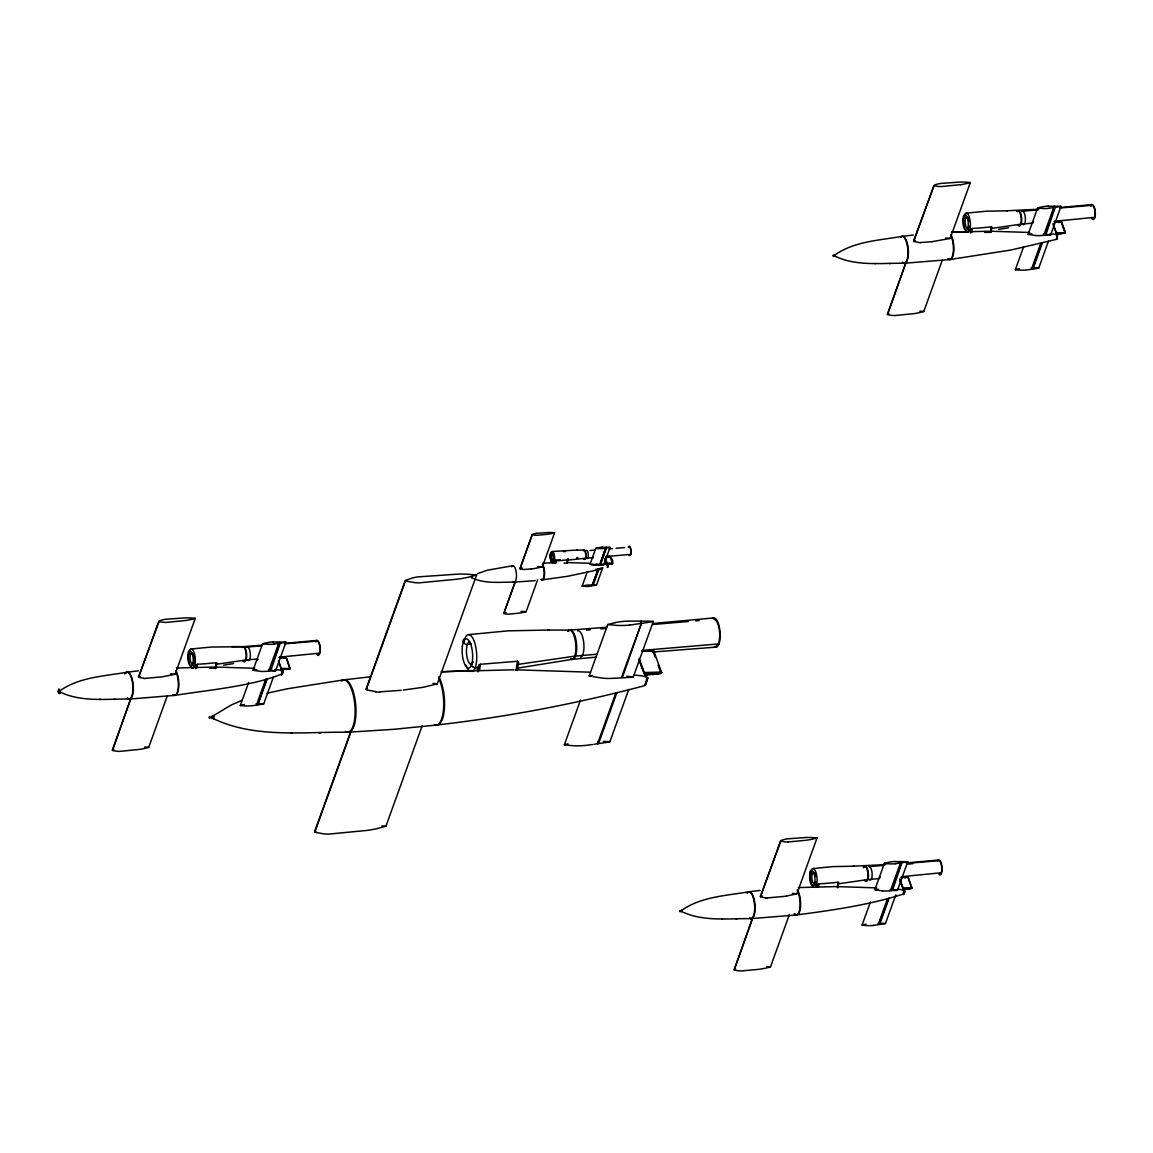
<?xml version="1.0" encoding="UTF-8"?>
<svg xmlns="http://www.w3.org/2000/svg" width="1153" height="1153" viewBox="0 0 1153 1153"><rect width="100%" height="100%" fill="white"/><g stroke="black" fill="none" stroke-linecap="round" stroke-linejoin="round"><path stroke-width="1.5" d="M607.343 567.507L607.862 564.811M796.709 914.92C832.221 910.308 869.953 904.802 903.26 894.079M1056.508 239.305L1056.609 238.109M59.927 693.241L59.091 689.163M290.21 668.668L286.203 657.354M661.75 672.603C662.125 671.911 660.626 672.862 661.678 672.502L653.751 650.883L641.644 651.07M1065.286 232.805L1056.148 232.618M290.181 668.524L281.101 668.437M640.333 623.398L641.154 621.121L628.443 621.121A66.946 49.867 19.8 0 0 615.486 622.548M211.532 717.007C212.383 714.226 212.714 720.841 211.576 717.742M654.111 651.474L653.607 651.013M213.219 716.575L213.464 715.696M644.57 684.392C644.931 688.341 648.26 672.992 646.084 677.373M679.866 910.625L679.953 911.619M195.736 668.769L196.399 664.676L198.402 664.171A148.665 110.717 19.8 0 0 205.623 663.724L216.548 662.658M196.01 668.264L195.909 667.169M196.63 668.221L197.249 664.214M215.51 668.654L216.245 662.644M281.563 673.928L281.462 675.139M477.76 671.651L478.711 665.454A1.542 1.153 -23.4 0 1 480.455 664.287L517.582 661.245L518.519 662.197A17.252 1.657 -76.4 0 1 517.106 666.16M478.12 671.68L478.365 670.109L477.227 669.547A17.987 1.729 -76.4 0 0 478.711 665.454M479.489 670.57L480.455 664.315M516.04 670.441L517.452 661.245M517.236 670.57L518.519 662.197M554.91 563.615C556.395 558.931 554.449 563.903 552.993 560.906A3.574 1.254 85.2 0 1 551.48 555.631A3.574 1.254 85.2 0 1 553.642 555.487A3.574 1.254 85.2 0 1 552.993 560.891L553.944 560.099M555.069 563.298L555.169 562.65A86.547 64.467 19.8 0 0 556.596 562.592M555.458 563.284L555.832 560.819A86.547 64.467 19.8 0 0 560.949 560.517L567.449 559.868L566.973 562.938L564.004 563.197M567.29 563.313L567.78 560.156L585.421 558.254M817.866 887.291L818.198 884.221L820.172 883.746A148.665 110.717 19.8 0 0 827.393 883.284L838.317 882.232M818.486 887.262L819.019 883.774M837.237 887.233L838.015 882.204M837.77 887.853L838.562 882.665M970.783 232.949L971.446 228.856L973.449 228.352A148.665 110.717 19.8 0 0 980.67 227.89L991.594 226.838M971.057 232.43L970.927 231.335M971.676 232.402L972.296 228.395M991.292 226.81L990.6 232.315M903.375 893.244L903.649 891.874M58.097 691.065L58.183 692.059M833.504 256.168L833.446 255.303M1056.725 237.417L1057.517 234.592M680.241 911.533L680.14 910.625M281.909 672.156L282.471 670.412M282.024 674.62L283.148 671.233M903.75 894.267L904.918 890.793M608.352 565.186L607.66 567.204L608.063 564.667M59.596 691.959L59.48 690.878M681.38 911.533L681.236 910.423L681.192 911.605M58.457 692.002L58.385 691.094M833.143 255.245L833.23 256.225M607.66 566.8L608.265 565.46M1057.056 238.051L1056.638 239.247M283.076 671.45L282.615 672.891M1057.085 238.757L1057.676 234.535M903.909 890.894L904.24 889.986M281.88 674.303L282.629 670.369M834.628 256.168L834.556 255.087M607.876 566.483L608.207 565.633L607.876 566.627M903.347 894.67L904.831 890.981M904.557 891.946L904.226 892.725M282.528 672.934L281.764 674.664M282.326 673.784C253.242 686.078 208.506 690.013 174.925 695.36M903.534 894.238L904.399 889.929M131.01 697.796L112.735 749.911A28.911 21.532 19.8 0 1 113.902 749.464M131.111 698.012L112.201 750.387L115.069 750.992A20.091 14.975 19.8 0 0 119.753 751.367L139.081 749.45A67.22 50.069 19.8 0 0 148.723 747.317L167.214 696.081M145.624 678.339L161.968 676.869L175.097 674.26L195.275 618.354A67.22 50.069 19.8 0 0 184.711 617.907L165.513 619.291A28.911 21.532 19.8 0 0 159.287 620.934L138.504 677.042L140.378 676.292M266.775 678.814L257.321 704.987L251.585 705.795A42.517 31.664 19.8 0 1 240.3 705.506L248.644 682.432M253.891 670.369L253.055 670.21L262.581 643.792A42.517 31.664 19.8 0 1 273.146 641.89M265.723 679.29L256.888 703.777L256.067 703.762M266.3 679.247L257.926 703.791M267.323 678.685L257.854 704.915L261.601 704.339A33.293 24.789 19.8 0 0 263.691 703.95L273.391 677.042M271.877 671.046L275.596 670.772L285.973 642.192A33.293 24.789 19.8 0 0 283.71 642.091L279.732 642.048L270.234 670.138M280.568 669.936L289.864 668.754L286.117 657.21M350.916 731.103L314.582 831.76L315.807 831.27M351.088 731.535L314.755 832.221L323.705 833.85A36.478 27.168 19.8 0 0 328.778 834.109L367.13 830.405A118.745 88.45 19.8 0 0 377.694 828.459M377.68 828.445L385.909 826.24L422.286 725.496M403.247 690.07L423.295 687.274L437.304 683.888L476.621 574.972L468.983 574.353A114.089 84.976 19.8 0 0 458.13 574.108L418.02 576.875A49.118 36.593 19.8 0 0 411.808 578.186L405.279 580.492L366.005 689.321L367.389 688.73M515.319 581.357L503.76 613.396A18.289 13.62 19.8 0 1 506.095 612.589M515.377 581.501L503.818 613.54A14.355 10.694 19.8 0 0 508.646 614.16L518.317 613.223M519.109 613.122L520.248 612.964A41.119 30.627 19.8 0 0 526.143 611.652L537.716 579.599M534.516 568.53L542.285 566.973L554.622 532.772A41.119 30.627 19.8 0 0 548.165 532.499L536.419 533.349M589.097 586.344A26.015 19.37 19.8 0 1 582.164 586.084L587.41 571.557M602.255 547.171A26.015 19.37 19.8 0 0 595.798 548.352L589.961 564.494L592.527 564.134M598.104 568.977L592.311 585.018L588.65 585.018A26.015 19.37 19.8 0 0 582.179 586.113M592.642 585.018L598.45 568.948M600.093 564.408L606.276 547.257M598.738 568.688L591.936 585.854M592.901 585.724L599.07 568.602M600.353 565.071L606.521 547.949M593.91 585.565L595.193 585.364A20.365 15.162 19.8 0 0 596.461 585.119L602.774 567.651M600.713 564.466L603.322 564.754A12.539 9.7 35.7 0 1 603.783 564.84L610.096 547.358A20.365 15.162 19.8 0 0 608.712 547.3L606.665 547.271M612.531 563.644L610.11 556.582M590.696 744.766L586.329 745.328A67.768 50.473 19.8 0 1 572.003 745.631L564.336 744.824L580.521 700.015M591.475 676.422L589.183 675.989L607.761 624.537L615.5 622.591M594.011 744.29L597.513 743.771L615.918 692.766M625.877 677.633L622.274 677.82L641.529 622.995L621.294 677.878L617.1 678.123M628.774 689.422L609.894 741.71L608.87 741.941A77.064 57.391 19.8 0 1 605.829 742.503L598.537 743.613L616.97 692.521M641.154 621.121L648.923 621.208A92.038 68.546 19.8 0 1 650.941 621.28L653.319 621.424L633.228 677.085L626.756 677.589M906.071 261.976L887.796 314.077A28.911 21.532 19.8 0 1 888.949 313.645M906.157 262.192L887.248 314.567L890.116 315.158A20.091 14.975 19.8 0 0 894.8 315.533L914.127 313.63A67.22 50.069 19.8 0 0 923.769 311.497L942.275 260.261M932.128 241.669L950.144 238.44L970.322 182.534A67.22 50.069 19.8 0 0 959.757 182.088L940.574 183.457A28.911 21.532 19.8 0 0 934.348 185.114L913.551 241.222L915.424 240.458M752.376 918.523L734.519 969.471A28.911 21.532 19.8 0 1 735.672 969.024M752.462 918.739L733.971 969.961L736.839 970.552A20.091 14.975 19.8 0 0 741.523 970.927L758.112 969.399M1041.822 242.995L1032.382 269.168L1026.646 269.961A42.517 31.664 19.8 0 1 1015.346 269.687L1023.691 246.598M1035.841 235.558L1028.101 234.376L1037.642 207.972A42.517 31.664 19.8 0 0 1048.971 208.376M758.977 969.284L760.85 969.024A67.22 50.069 19.8 0 0 770.492 966.891L789.416 914.488M786.62 896.04L796.867 893.82L817.045 837.928A67.22 50.069 19.8 0 0 806.48 837.467L787.297 838.851A28.911 21.532 19.8 0 0 781.071 840.508M1040.784 243.456L1031.935 267.957L1031.113 267.943M1041.346 243.427L1032.497 267.957L1036.475 268A33.293 24.789 19.8 0 1 1038.738 268.101L1048.437 241.222M1042.37 242.865L1032.901 269.096L1036.648 268.519A33.293 24.789 19.8 0 0 1038.738 268.116M1046.059 235.27L1050.642 234.953L1061.019 206.373A33.293 24.789 19.8 0 1 1058.93 206.776L1055.254 207.338L1045.656 235.298M1054.534 221.621L1061.192 221.405L1065.314 232.618L1061.452 221.78M1065.098 232.935L1061.264 221.563M873.412 925.513A42.517 31.664 19.8 0 1 862.069 925.066L870.414 901.992M878.557 889.237L874.824 889.77L884.365 863.366A42.517 31.664 19.8 0 1 894.93 861.464M887.507 898.85L878.658 923.337L877.837 923.337M879.22 923.351L888.069 898.821M888.545 898.389L879.105 924.562L878.053 924.72M889.093 898.259L879.624 924.475L880.921 924.288M881.267 924.23L883.371 923.913A33.293 24.789 19.8 0 0 885.461 923.51L895.766 894.93M892.566 889.756L896.659 890.202A20.495 15.854 35.7 0 1 897.438 890.361L907.742 861.767A33.293 24.789 19.8 0 0 905.48 861.666L902.15 861.608M902.568 889.568L902.9 888.675L910.438 888.271A11.775 6.687 -19.8 0 1 911.274 888.286L911.778 888.329M903.102 876.9L907.915 876.799L912.037 887.983L902.871 888.012L900.104 880.33M654.068 651.676L653.42 652.122L655.091 656.979M605.339 558.47L607.184 565.792L604.604 558.629M214.127 718.751L213.867 715.653M880.258 876.914L879.998 877.289A7.538 2.637 85.2 0 1 879.84 877.981M286.261 657.815L283.768 658.377M1061.322 221.996L1058.814 222.558M908.088 877.332L911.663 888.372M1033.535 221.52L1033.275 221.895A7.538 2.637 85.2 0 1 1032.958 223.077M58.803 689.163L59.841 692.766M472.197 662.485L471.563 663.306A4.079 3.041 19.8 0 0 471.505 664.834A4.208 3.128 19.8 0 0 472.629 666.665M60.259 690.546C79.744 676.998 104.476 676.191 127.089 672.199M835.305 254.712C854.791 241.179 879.523 240.372 902.136 236.365M213.55 715.624L231.104 705.074L242.144 700.26M682.028 910.106C701.528 896.573 726.246 895.766 748.859 891.759M477.544 573.617L487.229 570.245L512.926 565.705M781.071 840.508L760.274 896.616L762.162 895.852M522.122 567.852L519.902 568.674L523.001 569.395A11.184 9.282 27.5 0 0 524.197 569.568M476.621 574.972L468.377 577.177A118.745 88.45 19.8 0 1 457.827 579.123L419.476 582.827A36.478 27.168 19.8 0 1 414.403 582.582L405.452 580.953L366.164 689.811L375.892 691.641M602.053 567.867L600.136 568.357M564.336 744.824L568.025 743.829M1055.615 234.102L1064.925 232.964M1056.552 239.348L1010.821 250.042L949.986 259.526M644.613 685.675C576.442 703.69 507.046 716.993 436.973 724.992M611.393 563.788C614.823 563.788 611.335 555.342 608.092 557.346A57.881 32.875 -19.8 0 1 606.809 557.49L605.714 557.605M911.432 888.343L902.338 889.496M653.319 621.424L652.281 621.654A77.064 57.391 19.8 0 1 649.254 622.216L641.947 623.326M597.326 569.02L595.452 569.438M1064.637 233.079L1064.608 233.093A11.775 6.687 -19.8 0 1 1063.57 233.281L1060.976 233.627M600.569 569.294L567.852 576.241L542.184 579.873M289.489 668.927L289.59 668.913A11.775 6.687 -19.8 0 1 288.524 669.115L287.126 669.302M911.331 888.487L911.302 888.487A11.775 6.687 -19.8 0 1 910.293 888.675L907.699 889.021M1060.501 221.592L1060.472 221.607A12.006 6.817 -19.8 0 1 1059.391 221.794L1054.491 222.399M285.353 657.441L285.454 657.412A12.006 6.817 -19.8 0 1 284.344 657.628L279.703 658.204M907.195 876.986L907.152 877.001A12.006 6.817 -19.8 0 1 906.114 877.188L901.214 877.793M267.02 693.227L287.486 688.759L343.767 679.866M652.05 651.128L652.31 651.07A7.105 4.035 -19.8 0 0 653.016 650.897L653.434 650.941M1028.101 234.376L1031.834 233.843M253.055 670.21L256.788 669.662M589.183 675.989L592.57 675.427M572.205 659.357L516.933 668.221M190.519 653.996L192.926 653.636M1020.679 224.201L991.436 228.453M245.632 660.02L216.389 664.287M574.713 656.143L517.755 664.445M867.402 879.595L838.173 883.847M998.685 229.332L1008.616 227.746M223.624 665.166L233.569 663.566M966.214 214.991L964.283 215.28A1.83 1.369 19.8 0 0 963.591 216.98A1.729 1.283 19.8 0 0 965.58 218.248L967.972 217.802M608.568 564.192L609.173 564.076A39.851 22.628 -19.8 0 0 611.393 563.803L611.652 563.817A7.206 4.093 -19.8 0 0 612.214 563.716M576.687 557.749L577.97 557.548M605.57 548.093L600.05 565.085L599.171 565.129M607.53 547.805L608.827 547.603A20.365 15.162 19.8 0 0 610.096 547.358M281.779 642.927L283.883 642.61A33.293 24.789 19.8 0 0 285.973 642.207M278.32 643.446L279.617 643.259L269.528 671.176L264.21 671.45A37.501 27.802 34.1 0 1 260.794 671.406L254.222 670.426M640.938 623.485L629.754 625.041M281.418 642.985L280.208 643.172L270.609 671.118M277.815 643.518L273.881 644.051M877.303 924.821L873.369 925.355M604.95 548.194L602.702 548.497M611.407 563.86L608.726 564.177M591.33 585.955L589.068 586.257M471.217 643.821L467.34 644.412A2.695 2.003 19.8 0 1 465.625 644.21L464.457 643.561A4.079 3.041 19.8 0 1 463.319 642.12A4.208 3.128 19.8 0 1 463.117 640.218L463.881 639.166A2.724 2.032 19.8 0 1 464.832 638.776M592.57 744.507L591.619 744.636M814.695 873.196L812.288 873.57A1.729 1.283 19.8 0 1 810.314 872.389A1.83 1.369 19.8 0 1 810.963 870.601M960.68 184.667L941.352 186.555A20.091 14.975 19.8 0 1 936.668 186.195L933.8 185.604L913.637 241.467L918.624 242.404M784.17 896.385L786.274 896.083M547.589 534.243L548.727 534.084A41.119 30.627 19.8 0 0 554.622 532.772M534.257 568.559L531.259 568.948M805.529 840.321L807.403 840.061A67.22 50.069 19.8 0 0 817.045 837.914M905.033 878.024L907.598 876.986M783.752 896.443L767.264 897.913M804.664 840.436L788.075 841.949M546.781 534.343L537.111 535.237A14.355 10.694 19.8 0 1 532.282 534.646L519.945 568.818L532.239 534.516A18.289 13.62 19.8 0 1 536.404 533.32M553.397 552.446L550.413 553.771L553.988 554.247M966.243 213.146L986.319 211.215L1007.362 210.797M552.128 551.509L577.278 550.053M191.196 648.98L211.258 647.049L243.24 646.674M468.666 634.626L507.767 630.864L548.785 630.028M812.98 868.54L833.042 866.609L854.085 866.177M1050.642 234.953L1050.7 234.938A20.495 15.854 35.7 0 0 1049.936 234.837M275.596 670.772L275.653 670.772A20.495 15.854 35.7 0 0 274.89 670.671L270.638 670.167M286.953 669.331L285.93 669.461M567.406 559.018L568.472 558.888M902.583 236.307L913.407 235.025M603.668 564.84L601.621 564.999M127.536 672.141L138.36 670.844M344.617 679.751L370.776 676.768M749.306 891.701L760.13 890.419M897.293 890.347L893.661 890.62M1060.803 233.655L1058.512 233.9M652.569 674.606L658.291 673.856A22.945 13.029 -19.8 0 0 660.049 673.539L660.366 673.467A7.12 4.05 -19.8 0 0 661.073 673.28L644.931 675.24M907.353 889.064L905.235 889.294M1048.927 208.232L1054.664 207.425L1044.589 235.356L1039.257 235.616A37.501 27.802 34.1 0 1 1035.841 235.572M895.65 863.626L901.387 862.819L891.312 890.736L889.871 890.822M932.042 241.683L920.67 242.519M949.539 259.584L904.572 263.23M530.971 568.977L524.327 569.467M174.492 695.403L129.525 699.064M436.108 725.093L393.649 729.316L348.494 732.198M796.262 914.978L751.295 918.624M401.114 690.316L379.625 691.843M605.945 557.173L609.101 556.798A7.35 4.165 -19.8 0 0 609.678 556.683M283.465 669.734L282.672 669.807M1058.252 233.929L1057.445 234.016M605.008 559.392L606.795 564.321L607.919 564.264M646.876 675.226L645.32 675.384M904.168 889.41L903.375 889.482M1056.379 234.117L1057.186 234.045M1056.119 234.145L1056.177 233.281L1063.715 232.877A11.775 6.687 -19.8 0 1 1064.55 232.892L1064.695 232.906M607.098 564.35L611.739 563.572A7.206 4.093 -19.8 0 1 612.257 563.586M281.073 669.979L281.116 669.115L288.668 668.711A11.775 6.687 -19.8 0 1 289.504 668.726L289.648 668.74M1059.708 207.54L1091.819 204.6M284.647 643.374L316.772 640.419M652.785 623.514L713.318 617.965M572.882 659.285L595.899 657.152M906.431 862.934L938.542 859.994M535.266 580.622L514.411 582.135M1022.178 211.23L1038.276 209.86M1059.722 208.044L1091.891 205.32M1021.111 224.143L1032.194 223.206M1054.318 221.333L1094.543 217.34M984.676 232.344L991.061 232.329L991.839 227.271A8.849 0.85 -76.4 0 1 991.09 229.389M590.048 550.5L595.236 550.053M609.101 548.886L612.56 548.597M616.033 548.295L624.681 547.56M585.681 558.225L592.916 557.62M606.002 556.51L630.72 554.42M247.131 647.049L261.428 645.839M284.676 643.864L316.844 641.14M586.589 630.129L590.163 629.826M600.886 628.918L606.247 628.457M652.713 624.508L688.456 621.481M695.605 620.876L699.179 620.573M246.065 659.963L257.897 658.968M279.271 657.152L319.496 653.174M209.63 668.163L216.015 668.163L216.793 663.09A8.849 0.85 -76.4 0 1 216.188 664.834M575.563 656.043L597.168 654.212M642.019 650.422L719.025 643.893L718.636 642.798M883.212 865.413L868.915 866.624A6.817 2.392 85.2 0 1 872.115 873.57A6.817 2.392 85.2 0 1 869.766 880.042M906.445 863.438L938.628 860.7A6.817 2.392 85.2 0 1 941.785 867.82A6.817 2.392 85.2 0 1 939.364 874.104M907.454 864.145L912.715 863.698M867.834 879.537L878.932 878.6M903.75 876.496L941.266 872.735M560.243 559.767L555.242 560.07M1038.853 209.226L1006.742 210.783M243.153 646.646L262.091 645.19M569.885 630.1L606.867 627.246M652.598 652.036L716.532 647.092M885.576 864.62L853.479 866.177M643.878 673.856L658.579 673.064A22.945 13.029 -19.8 0 1 660.208 673.107L660.496 673.121A7.12 4.05 -19.8 0 1 661.101 673.193L661.087 673.41M607.112 563.413L609.476 563.255M605.974 556.697L609.188 556.539A7.35 4.165 -19.8 0 1 609.721 556.553L610.139 556.625M1054.375 221.722L1055.283 221.664M279.329 657.541L284.488 657.21A12.006 6.817 -19.8 0 1 285.368 657.224L285.814 657.325M901.098 877.116L906.272 876.784A12.006 6.817 -19.8 0 1 907.137 876.799L907.281 876.813M279.732 657.426L281.159 657.34M642.149 651.2L649.788 650.825M889.395 890.851L885.98 891.01A37.501 27.802 34.1 0 1 882.564 890.966M1056.379 221.506L1059.549 221.39A12.006 6.817 -19.8 0 1 1060.414 221.405L1060.558 221.419M598.58 565.172L596.793 565.244A22.945 17.007 34.1 0 1 594.703 565.215L591.302 564.739M616.163 678.18L610.917 678.396A73.071 54.162 34.1 0 1 604.258 678.324L593.103 676.725M892.35 890.678L901.905 862.747L905.653 862.17A33.293 24.789 19.8 0 0 907.742 861.767M563.413 551.624L565.46 551.523M282.038 657.296L283.624 657.239M951.816 232.257L968.549 231.594M441.152 671.839L473.162 670.556M951.542 232.185L989.476 231.205M542.674 563.168L552.979 562.779M176.495 668.019L214.429 667.025M441.758 671.666L513.935 669.792M798.265 887.579L836.213 886.585M608.77 556.553L608.352 556.611A57.881 32.875 -19.8 0 0 607.098 556.683M1048.25 206.214L1054.231 206.214L1044.128 234.203L1043.364 234.131M602.284 547.257L605.945 547.257L599.762 564.379L596.346 564.105M273.203 642.048L279.17 642.034L269.067 670.023L268.318 669.965M894.973 861.608L900.954 861.608L890.851 889.597L890.087 889.525M835.449 256.384C856.838 266.444 881.252 262.956 904.125 263.244M472.125 577.941C485.211 584.095 500.143 581.962 514.137 582.15M60.403 692.204C81.791 702.278 106.206 698.776 129.078 699.078M213.838 718.852C255.519 738.468 303.08 731.665 347.629 732.241M682.172 911.764C703.575 921.838 727.975 918.35 750.848 918.638M971.013 230.124L969.63 230.139M608.957 556.539L609.678 556.582M284.157 657.296L285.584 657.296M195.952 665.944L194.583 665.973A1.83 1.369 19.8 0 1 192.738 664.488A1.729 1.283 19.8 0 1 193.733 662.961M477.947 667.688L475.252 667.731A2.724 2.032 19.8 0 1 474.099 667.529L472.644 666.665M817.736 885.518L816.353 885.533M649.86 650.681L650.436 650.681A23.391 13.288 -19.8 0 1 652.137 650.71L652.425 650.739A7.105 4.035 -19.8 0 1 653.045 650.796L653.347 652.137M815.949 882.593L815.546 882.607A1.729 1.283 19.8 0 0 814.508 884.034A1.83 1.369 19.8 0 0 816.353 885.605M874.925 263.533L875.747 263.533M889.338 263.547L890.26 263.547M99.864 699.352L100.7 699.367M114.291 699.367L115.199 699.367M318.819 732.818L320.606 732.818M290.729 732.789L292.343 732.789M721.648 918.927L722.47 918.927M736.061 918.941L736.983 918.941M576.904 550.053L583.966 550.096M547.574 630.028L570.058 630.143M231.695 646.617L242.692 646.674M593.046 585.032L595.078 585.047A20.365 15.162 19.8 0 1 596.461 585.119M258.085 703.791L261.428 703.82A33.293 24.789 19.8 0 1 263.677 703.935M597.816 741.408L598.753 741.408M901.704 861.608L892.004 889.698M879.335 923.351L883.198 923.394A33.293 24.789 19.8 0 1 885.461 923.495M603.35 741.451L605.498 741.494A92.038 68.546 19.8 0 1 607.516 741.566L609.894 741.71M990.297 231.205L1029.831 232.488M566.844 562.549L590.365 563.298M515.535 669.807L590.48 672.199M215.251 667.025L254.784 668.308M837.02 886.599L876.554 887.882M537.471 566.599L542.285 566.973M882.564 890.938L875.833 889.957M945.676 237.979L950.144 238.44M170.63 673.799L175.097 674.26M792.399 893.373L796.867 893.82M602.817 564.062L606.089 564.408A8.763 6.529 19.8 0 1 607.415 564.667M1049.907 233.742L1054.462 234.246A14.34 10.68 19.8 0 1 1056.638 234.679M274.861 669.576L279.415 670.066A14.34 10.68 19.8 0 1 281.591 670.498M381.874 825.879L385.909 826.24M1045.685 234.347L1049.936 234.808M1045.281 234.304L1054.779 206.214L1058.757 206.257A33.293 24.789 19.8 0 1 1061.019 206.373M612.603 563.212L611.623 563.168A39.851 22.628 -19.8 0 0 609.461 563.255M633.559 674.909L640.549 675.73A29.56 22.008 19.8 0 1 644.469 676.494L644.786 676.609M897.596 889.222L901.185 889.64A14.34 10.68 19.8 0 1 903.375 890.073A2.364 0.836 85.2 0 1 903.736 889.813L899.801 878.889M626.814 676.249L631.714 676.84M432.951 683.383L437.304 683.888M143.577 678.238L138.591 677.301L158.754 621.424L161.622 622.029A20.091 14.975 19.8 0 0 166.306 622.404L185.633 620.487A67.22 50.069 19.8 0 0 195.275 618.354M765.232 897.783L760.49 896.89L780.523 840.998L783.391 841.589A20.091 14.975 19.8 0 0 788.075 841.964M607.761 624.537L615.414 625.286A67.768 50.473 19.8 0 0 629.769 625.056M661.361 672.04L643.821 672.559L639.18 659.66M645.565 676.638L639.194 660.51M213.723 718.78L213.464 718.348A4.612 2.623 -19.8 0 0 211.691 718.132L211.691 718.132M834.441 256.182L834.368 256.052A2.364 1.34 -19.8 0 1 835.248 256.081L835.204 254.885A2.364 1.758 19.8 0 1 834.311 255.144L834.34 255.966M59.394 692.016L59.322 691.872A2.364 1.34 -19.8 0 1 60.187 691.901L60.143 690.705A2.364 1.758 19.8 0 1 59.264 690.964L59.279 691.786M59.423 693.558L58.789 689.854M598.537 743.613L597.499 743.743M59.207 693.587L58.515 690.143M1053.078 223.495L1057.013 234.419A2.364 0.836 85.2 0 0 1056.422 235.01M1053.179 224.777L1056.739 234.693M899.902 880.171L903.476 890.073M657.988 665.036L661.087 673.366M605.584 558.787L607.645 564.509M639.137 658.363L645.507 676.076A4.612 1.614 85.2 0 0 644.945 676.206M278.594 660.885L281.966 670.253A2.364 0.836 85.2 0 0 281.289 671.147M278.334 660.755L281.692 670.513M58.962 690.099L59.48 692.895M315.648 641.659A7.538 2.637 85.2 0 1 319.165 642.798A7.538 2.637 85.2 0 1 320.015 652.555A7.538 2.637 85.2 0 1 316.772 654.443M246.699 647.337A6.817 2.392 85.2 0 1 250.345 654.054A6.817 2.392 85.2 0 1 247.477 660.078M316.196 641.644A6.817 2.392 85.2 0 1 319.957 647.582A6.817 2.392 85.2 0 1 317.334 654.356M193.113 664.114A5.837 2.047 85.2 0 1 190.043 657.282A5.837 2.047 85.2 0 1 193.142 654.097M193.675 655.509A5.837 2.047 85.2 0 1 193.632 663.364M190.533 654.082A1.729 1.283 19.8 0 1 188.53 652.814A1.83 1.369 19.8 0 1 189.178 651.041M196.356 664.791A9.224 0.894 -76.4 0 1 195.592 666.881M240.314 705.564A42.517 31.664 19.8 0 1 244.263 704.512M273.924 644.21A42.517 31.664 19.8 0 1 262.581 643.763M257.695 659.444A7.538 2.637 85.2 0 1 257.465 659.862M144.802 747A67.22 50.069 19.8 0 1 148.723 747.331M145.523 678.512A18.289 15.162 27.5 0 1 143.592 678.411M241.813 647.453A7.552 2.652 85.2 0 1 246.137 653.751A7.552 2.652 85.2 0 1 243.11 661.217M175.847 670.614A13.649 4.785 85.2 0 1 178.672 687.808A13.649 4.785 85.2 0 1 173.426 694.711M175.832 671.435A13.663 4.785 85.2 0 1 178.153 688.572A13.663 4.785 85.2 0 1 172.849 694.654M125.951 672.963A13.505 4.727 85.2 0 1 133.272 685.66A13.505 4.727 85.2 0 1 127.781 698.185M124.899 673.9A13.476 4.727 85.2 0 1 132.754 684.81A13.476 4.727 85.2 0 1 127.219 698.084M242.303 647.366A7.538 2.637 85.2 0 1 246.569 653.665A7.538 2.637 85.2 0 1 243.629 661.245M937.605 860.859A7.538 2.637 85.2 0 1 941.958 866.753A7.538 2.637 85.2 0 1 939.09 874.623M815.747 881.858A5.837 2.047 85.2 0 1 812.591 881.728A5.837 2.047 85.2 0 1 812.562 872.951A5.837 2.047 85.2 0 1 815.747 876.338M813.326 887.205A9.599 3.358 85.2 0 1 810.53 872.475A9.599 3.358 85.2 0 1 816.007 872.533A9.599 3.358 85.2 0 1 815.373 887.233M818.126 884.365A9.224 0.894 -76.4 0 1 817.376 886.441M838.562 882.694A8.849 0.85 -76.4 0 1 837.813 884.769M862.098 925.124A42.517 31.664 19.8 0 1 866.047 924.086M895.708 863.77A42.517 31.664 19.8 0 1 884.365 863.338M681.048 910.524A2.364 1.758 19.8 0 0 681.927 910.279L681.971 911.461A2.364 1.34 -19.8 0 0 681.077 911.403M766.572 966.56A67.22 50.069 19.8 0 1 770.492 966.891M767.293 898.072A18.289 15.162 27.5 0 1 765.361 897.971M863.266 867.661A7.552 2.652 85.2 0 1 866.797 868.454A7.552 2.652 85.2 0 1 867.748 878.312A7.552 2.652 85.2 0 1 864.476 880.301M797.285 889.64A13.649 4.785 85.2 0 1 800.427 907.541A13.649 4.785 85.2 0 1 794.705 913.781M797.299 890.39A13.663 4.785 85.2 0 1 799.908 908.319A13.663 4.785 85.2 0 1 794.129 913.695M747.331 893.042A13.505 4.727 85.2 0 1 754.927 903.88A13.505 4.727 85.2 0 1 750.041 918.177M747 892.955A13.476 4.727 85.2 0 1 754.494 904.082A13.476 4.727 85.2 0 1 749.609 918.192M863.799 867.46A7.538 2.637 85.2 0 1 867.287 868.569A7.538 2.637 85.2 0 1 868.166 878.312A7.538 2.637 85.2 0 1 864.952 880.287M1090.709 205.839A7.538 2.637 85.2 0 1 1094.211 206.963A7.538 2.637 85.2 0 1 1095.062 216.721A7.538 2.637 85.2 0 1 1091.833 218.623M1021.76 211.518A6.817 2.392 85.2 0 1 1025.392 218.22A6.817 2.392 85.2 0 1 1022.524 224.244M1091.242 205.825A6.817 2.392 85.2 0 1 1095.019 211.763A6.817 2.392 85.2 0 1 1092.395 218.537M969.096 226.147A5.837 2.047 85.2 0 1 965.897 226.435A5.837 2.047 85.2 0 1 965.883 217.499A5.837 2.047 85.2 0 1 969.082 221.376M969.63 230.211A1.83 1.369 19.8 0 1 967.799 228.669A1.729 1.283 19.8 0 1 968.779 227.127M971.402 228.971A9.224 0.894 -76.4 0 1 970.653 231.061M1015.361 269.73A42.517 31.664 19.8 0 1 1019.31 268.692M1037.657 208.001A42.517 31.664 19.8 0 1 1048.207 206.07M919.849 311.18A67.22 50.069 19.8 0 1 923.769 311.497M970.322 182.534A67.22 50.069 19.8 0 1 960.694 184.696M920.57 242.678A18.289 15.162 27.5 0 1 918.638 242.577M1016.917 211.547A7.552 2.652 85.2 0 1 1021.198 218.018A7.552 2.652 85.2 0 1 1018.157 225.397M950.677 234.419A13.649 4.785 85.2 0 1 953.747 251.685A13.649 4.785 85.2 0 1 948.472 258.877M950.677 235.198A13.663 4.785 85.2 0 1 953.228 252.464A13.663 4.785 85.2 0 1 947.896 258.82M900.997 237.143A13.505 4.727 85.2 0 1 908.333 249.841A13.505 4.727 85.2 0 1 902.828 262.365M900.565 237.201A13.476 4.727 85.2 0 1 907.887 250.042A13.476 4.727 85.2 0 1 902.266 262.25M1017.35 211.547A7.538 2.637 85.2 0 1 1021.616 217.845A7.538 2.637 85.2 0 1 1018.675 225.411M712.352 618.556A14.686 5.145 85.2 0 1 720.092 632.579A14.686 5.145 85.2 0 1 714.384 646.458M577.653 630.878A13.274 4.655 85.2 0 1 583.706 642.408A13.274 4.655 85.2 0 1 580.737 657.152M713.952 619.291A13.274 4.655 85.2 0 1 719.544 631.858A13.274 4.655 85.2 0 1 716.388 645.694M472.125 664.315A11.371 3.978 85.2 0 1 466.576 654.068A11.371 3.978 85.2 0 1 469.876 641.904M470.049 671.493A18.693 6.543 85.2 0 1 465.812 664.993M463.866 642.567A18.693 6.543 85.2 0 1 474.777 643.014A18.693 6.543 85.2 0 1 472.73 671.507M472.413 662.341A2.695 2.003 19.8 0 1 473.407 662.038M213.334 715.941A4.612 3.445 19.8 0 1 211.619 716.431M379.683 692.16A35.628 29.546 27.5 0 1 375.907 691.973M631.729 676.883A39.923 30.9 35.7 0 1 633.228 677.142M567.593 631.21A14.73 5.16 85.2 0 1 575.693 643.705A14.73 5.16 85.2 0 1 570.346 658.939M438.76 676.782A26.591 9.325 85.2 0 1 444.424 708.403A26.591 9.325 85.2 0 1 435.503 724.675M438.731 678.382A26.62 9.325 85.2 0 1 443.444 709.974A26.62 9.325 85.2 0 1 434.393 724.66M342.138 680.774A26.303 9.224 85.2 0 1 355.729 705.045A26.303 9.224 85.2 0 1 346.563 731.636M341.288 680.875A26.274 9.21 85.2 0 1 354.893 705.449A26.274 9.21 85.2 0 1 345.453 731.521M571.355 658.925A14.686 5.145 85.2 0 0 574.05 658.637A14.686 5.145 85.2 0 0 576.5 651.849A14.686 5.145 85.2 0 0 574.583 634.914A14.686 5.145 85.2 0 0 568.443 631.195M628.255 547.026A4.612 1.614 85.2 0 1 630.403 547.718A4.612 1.614 85.2 0 1 630.922 553.685A4.612 1.614 85.2 0 1 628.947 554.852M585.969 550.644A4.165 1.456 85.2 0 1 588.318 554.838A4.165 1.456 85.2 0 1 586.257 557.893M628.587 547.026A4.165 1.456 85.2 0 1 630.907 550.86A4.165 1.456 85.2 0 1 629.134 554.651M602.731 548.583A26.015 19.37 19.8 0 1 595.798 548.324M593.118 556.885A4.612 1.614 85.2 0 1 592.656 558.167M521.07 611.364A41.119 30.627 19.8 0 1 526.157 611.666M592.786 564.48A20.711 11.026 19 0 1 596.533 564.523M583.058 550.615A4.626 1.614 85.2 0 1 585.767 554.78A4.626 1.614 85.2 0 1 583.591 558.643M542.472 564.307A8.345 2.926 85.2 0 1 544.49 574.972A8.345 2.926 85.2 0 1 541.175 579.411M542.472 564.754A8.359 2.926 85.2 0 1 544.187 575.462A8.359 2.926 85.2 0 1 540.829 579.368M511.586 566.743A8.244 2.897 85.2 0 1 516.357 573.214A8.244 2.897 85.2 0 1 513.143 581.688M583.332 550.615A4.612 1.614 85.2 0 1 586.027 554.665A4.612 1.614 85.2 0 1 583.922 558.686M209.241 717.267C210.149 721.432 210.206 714.111 209.255 717.195M58.5 689.811L58.558 689.869M471.937 577.278L472.009 577.754A1.456 0.822 -19.8 0 0 471.462 577.725L471.418 577.235A1.456 1.081 19.8 0 0 471.981 577.033L471.937 577.235M647.827 677.892L645.565 684.752L647.813 677.935M188.631 653.751A9.599 3.358 85.2 0 0 192.609 668.106A9.599 3.358 85.2 0 0 194.468 653.765A9.599 3.358 85.2 0 0 188.631 653.751M187.953 655.048A7.523 2.637 85.2 0 0 191.167 666.16A7.523 2.637 85.2 0 0 192.522 654.745A7.523 2.637 85.2 0 0 187.953 655.048M809.737 874.623A7.523 2.637 85.2 0 0 812.937 885.72A7.523 2.637 85.2 0 0 814.292 874.32A7.523 2.637 85.2 0 0 809.737 874.623M963.677 217.931A9.599 3.358 85.2 0 0 967.655 232.272A9.599 3.358 85.2 0 0 969.529 217.946A9.599 3.358 85.2 0 0 963.677 217.931M963.014 219.229A7.523 2.637 85.2 0 0 966.214 230.326A7.523 2.637 85.2 0 0 967.569 218.926A7.523 2.637 85.2 0 0 963.014 219.229M462.367 646.473A14.658 5.145 85.2 0 0 468.608 668.091A14.658 5.145 85.2 0 0 471.246 645.882A14.658 5.145 85.2 0 0 462.367 646.473M550.558 554.42A5.866 2.061 85.2 0 0 552.993 563.197A5.866 2.061 85.2 0 0 554.132 554.434A5.866 2.061 85.2 0 0 550.558 554.42M550.154 555.227A4.598 1.614 85.2 0 0 552.114 562.015A4.598 1.614 85.2 0 0 552.936 555.04A4.598 1.614 85.2 0 0 550.154 555.227"/></g></svg>
